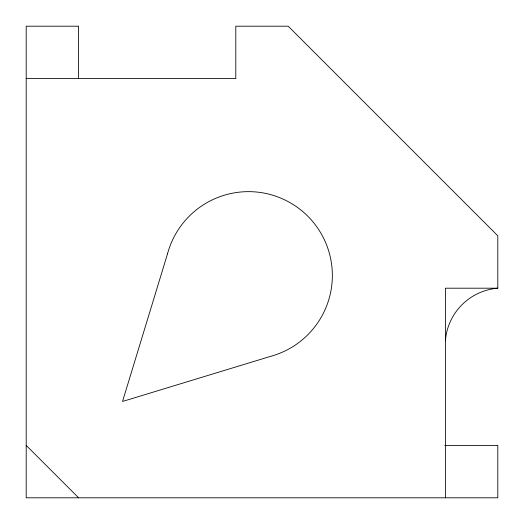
<?xml version="1.0" encoding="UTF-8"?>
<svg xmlns="http://www.w3.org/2000/svg" width="524" height="524" viewBox="0 0 524 524"><rect width="100%" height="100%" fill="white"/><g stroke="black" fill="none" stroke-linecap="round" stroke-linejoin="round"><path stroke-width="0.79" d="M26.2 78.6L235.8 78.6L235.8 26.2L288.2 26.2L497.8 235.8L497.8 288.2A57.195 57.195 0 0 0 445.4 340.6M497.8 288.2L445.4 288.2L445.4 497.8M444.791 445.4L497.8 445.4L497.8 497.8L26.2 497.8L26.2 26.2L78.6 26.2L78.6 78.6M26.2 445.4L78.6 497.8M167.529 253.786L122.537 401.463L270.214 356.471A83.84 83.84 0 0 0 307.798 216.202A83.84 83.84 0 0 0 167.529 253.786"/></g></svg>
